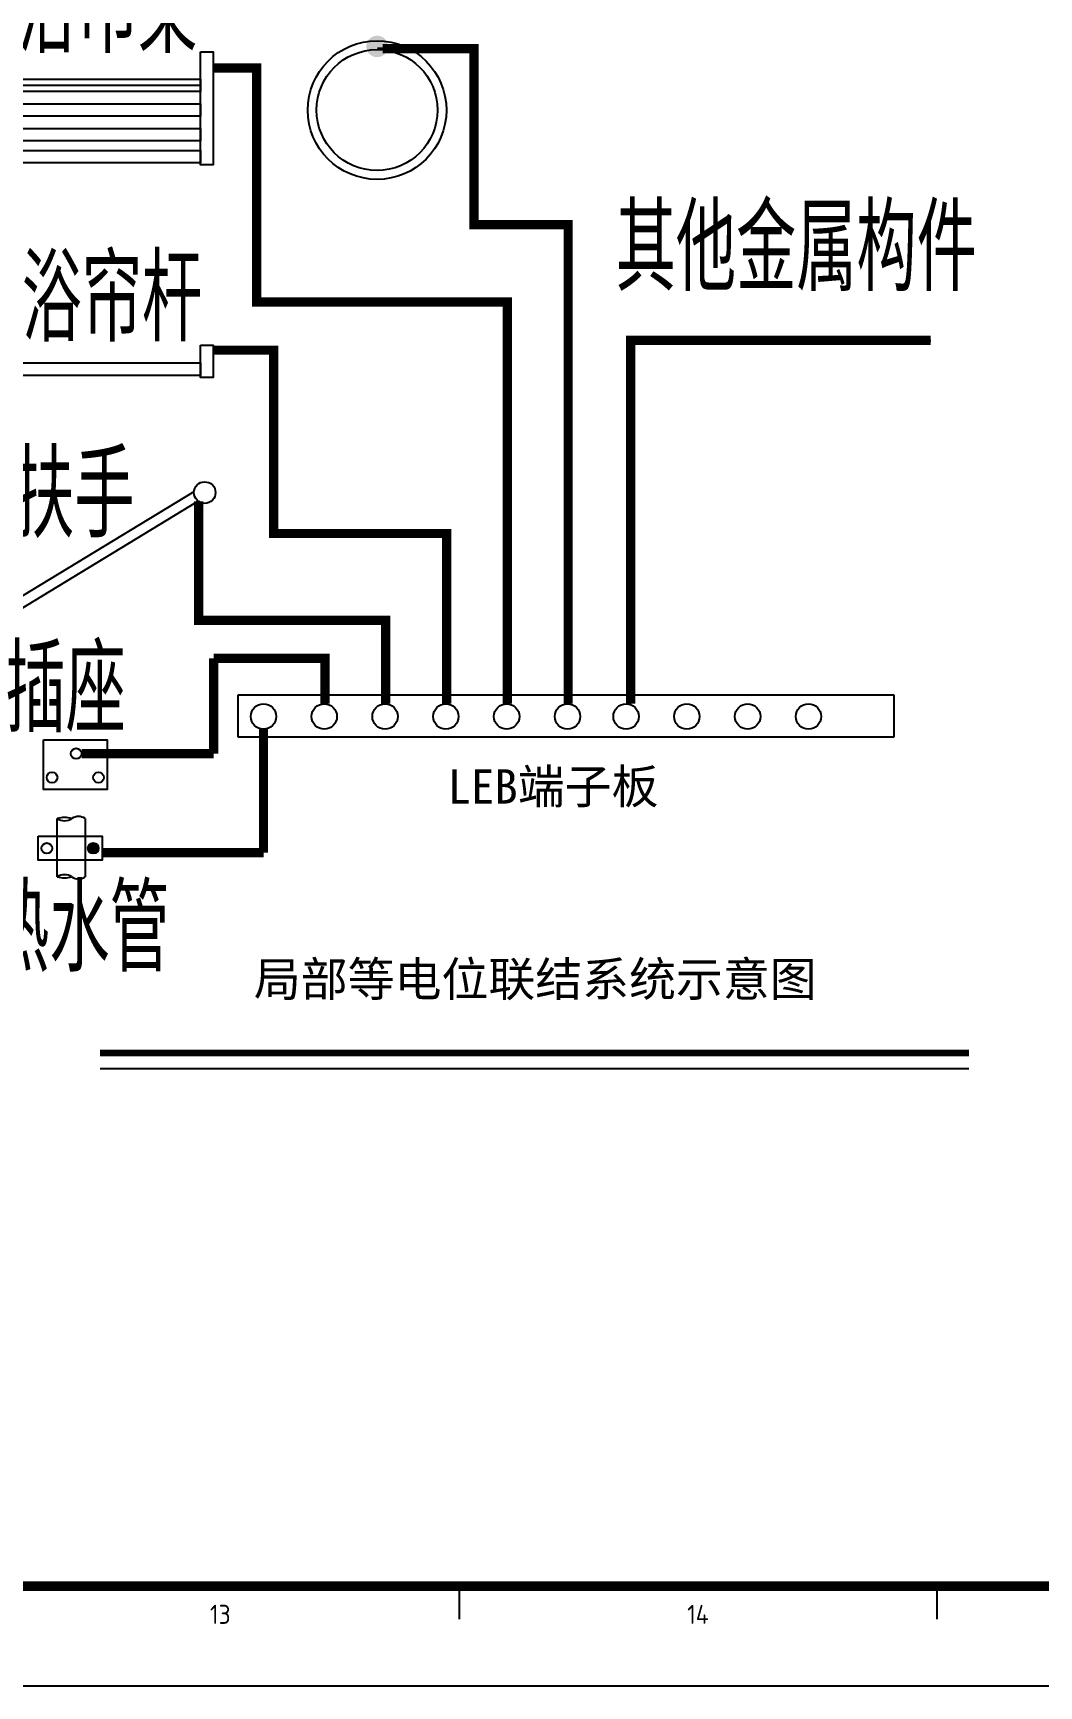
# Model space of a CAD drawing. Extents: x 815029915 to 815825525, y 579155098 to 579748855.
# Drawn here: x 815642773 to 815653303, y 579313072 to 579330385 of the extents above; entities that cross this region are included whole.
import ezdxf
from ezdxf.enums import TextEntityAlignment as Align

# ---------------------------------------------------------------- set-up
doc = ezdxf.new("R2010")
doc.units = 0
doc.header["$LTSCALE"] = 100
doc.header["$MEASUREMENT"] = 0
for name, color, linetype in [('LIN1', 7, 'Continuous'), ('TEL_TEXT', 7, 'Continuous'), ('TH_WIRE3', 4, 'Continuous'), ('TK', 7, 'Continuous'), ('WIRE', 4, 'Continuous'), ('XTT', 3, 'Continuous'), ('zm', 1, 'Continuous')]:
    doc.layers.add(name, color=color, linetype=linetype)
doc.styles.add('-黑体', font='', dxfattribs={"width": 0.8})
doc.styles.add('HZ_TXT', font='TXT.shx', dxfattribs={"bigfont": 'hztxt.shx'})
doc.styles.add('ISOCP', font='isocp.shx', dxfattribs={"bigfont": 'gbcbig.shx'})
doc.styles.get('-黑体').set_extended_font_data('SimHei')

# ---------------------------------------------------------------- blocks, each defined once
blk = doc.blocks.new('l')
at = {"layer": 'TK'}
blk.add_lwpolyline([(815463677, 579451444), (815463677, 579409444), (815547777, 579409444), (815547777, 579451444)], close=True, dxfattribs=at)

msp = doc.modelspace()

# ---------------------------------------------------------------- hatches: boundary and pattern name
for points in [[(815646487.9, 579330244.8, 1), (815646262, 579330244.8, 1)], [(815643461.2, 579321848.1, 1), (815643349.3, 579321848.1, 1)]]:
    msp.add_hatch(color=256).paths.add_polyline_path(points)

# ---------------------------------------------------------------- linework, layer by layer
at = {"color": 4}
for p, q in [((815647389, 579330221.4), (815646377.8, 579330221.4)), ((815647389, 579328377.1), (815647389, 579330221.4)), ((815645113.7, 579330019.3), (815644656.7, 579330019.3)), ((815645113.7, 579327568.7), (815645113.7, 579330019.3)), ((815648374.9, 579328377.1), (815647389, 579328377.1)), ((815648374.9, 579323834.9), (815648374.9, 579328377.1)), ((815647738.4, 579327568.7), (815645113.7, 579327568.7)), ((815647738.4, 579323834.9), (815647738.4, 579327568.7)), ((815645290.7, 579327063.5), (815644656.7, 579327063.5)), ((815645290.7, 579325143.5), (815645290.7, 579327063.5)), ((815649028, 579323834.9), (815649028, 579327165.2)), ((815649028, 579327165.2), (815652165.8, 579327165.2)), ((815644507, 579324234), (815644502, 579325481.9)), ((815647102, 579325143.5), (815645290.7, 579325143.5)), ((815647102, 579323834.9), (815647102, 579325143.5)), ((815646465.5, 579324234), (815644507, 579324234)), ((815646465.5, 579323834.9), (815646465.5, 579324234)), ((815645829.1, 579323359.3), (815645829.1, 579323834.9)), ((815646465.5, 579323359.3), (815646465.5, 579323834.9)), ((815647102, 579323359.3), (815647102, 579323834.9)), ((815647738.4, 579323359.3), (815647738.4, 579323834.9)), ((815648374.9, 579323359.3), (815648374.9, 579323834.9)), ((815649028, 579323359.3), (815649028, 579323834.9)), ((815644921.7, 579323451.6), (815651782.5, 579323451.6)), ((815644921.7, 579323008.8), (815644921.7, 579323451.6)), ((815651782.5, 579323008.8), (815644921.7, 579323008.8)), ((815645009.2, 579321800), (815643494.6, 579321800))]:
    msp.add_line(p, q, dxfattribs=at)
for p, q in [((815642564.3, 579329838.6), (815644527.3, 579329838.6)), ((815651782.5, 579323451.6), (815651782.5, 579323008.8)), ((815643317.2, 579322157.2), (815643317.2, 579321547.1))]:
    msp.add_line(p, q)
for points in [[(815644527.3, 579330189), (815644656.7, 579330189), (815644656.7, 579329003.4), (815644527.3, 579329003.4)], [(815642564.3, 579329903.2), (815644527.3, 579329903.2), (815644527.3, 579329773.9), (815642564.3, 579329773.9)], [(815642564.3, 579329644.6), (815644527.3, 579329644.6), (815644527.3, 579329515.2), (815642564.3, 579329515.2)], [(815642564.3, 579329385.9), (815644527.3, 579329385.9), (815644527.3, 579329256.5), (815642564.3, 579329256.5)], [(815642564.3, 579329154.3), (815644527.3, 579329154.3), (815644527.3, 579329025), (815642564.3, 579329025)], [(815644527.3, 579327115.6), (815644656.7, 579327115.6), (815644656.7, 579326778.2), (815644527.3, 579326778.2)], [(815642564.3, 579326929.1), (815644527.3, 579326929.1), (815644527.3, 579326799.8), (815642564.3, 579326799.8)], [(815642880.5, 579322980.7), (815643548.6, 579322980.7), (815643548.6, 579322461.3), (815642880.5, 579322461.3)], [(815642826.5, 579321971.9), (815643494.6, 579321971.9), (815643494.6, 579321720), (815642826.5, 579321720)]]:
    msp.add_lwpolyline(points, close=True)
for points in [[(815642575.1, 579324436.7), (815644458, 579325584.4)], [(815644502, 579325481.9), (815642621.6, 579324335.7)], [(815643024.7, 579321547.1), (815643024.7, 579322157.2)]]:
    msp.add_lwpolyline(points)
for centre, radius in [((815646374.2, 579329577.9), 725.6), ((815646374.2, 579329577.9), 633.2), ((815644570.3, 579325571.9), 112.9), ((815643224.6, 579322837.4), 56), ((815642971.5, 579322587.3), 56), ((815643457.6, 579322587.3), 56), ((815642917.5, 579321845.9), 56), ((815643403.6, 579321845.9), 56)]:
    msp.add_circle(centre, radius)
for centre in [(815645185.3, 579323226.6), (815645821.7, 579323226.6), (815646458.2, 579323226.6), (815647094.6, 579323226.6), (815647731, 579323226.6), (815648367.5, 579323226.6), (815648981, 579323226.6), (815649617.4, 579323226.6), (815650253.9, 579323226.6), (815650890.3, 579323226.6)]:
    msp.add_circle(centre, 133, dxfattribs=at)
for centre, radius, start, end in [((815643102.3, 579321868.9), 298.5, 74.94314, 105.05686), ((815643102.3, 579322282), 146.9, 238.1374, 301.8626), ((815643248.5, 579322060.7), 118.4, 54.55113, 125.44887), ((815643102.3, 579321422.3), 146.9, 58.1374, 121.8626), ((815643102.3, 579321835.4), 298.5, 254.94314, 285.05686), ((815643248.5, 579321643.5), 118.4, 234.55113, 305.44887)]:
    msp.add_arc(centre, radius, start, end)
at = {"layer": 'TH_WIRE3', "const_width": 96.8}
for points in [[(815648374.9, 579323359.3), (815648374.9, 579328377.1), (815647389, 579328377.1), (815647389, 579330221.4), (815646431.5, 579330221.4)], [(815647738.4, 579323359.3), (815647738.4, 579327568.7), (815645113.7, 579327568.7), (815645113.7, 579330019.3), (815644656.7, 579330019.3)], [(815649028, 579323359.3), (815649028, 579327165.2), (815652170.4, 579327165.2)], [(815647102, 579323359.3), (815647102, 579325143.5), (815645290.7, 579325143.5), (815645290.7, 579327063.5), (815644656.7, 579327063.5)], [(815646465.5, 579323359.3), (815646465.5, 579324234), (815644507, 579324234), (815644507, 579325481.7)], [(815645829.1, 579323359.3), (815645829.1, 579323834.9), (815644662.6, 579323834.9)], [(815644662.6, 579323834.9), (815644662.6, 579322837.4)], [(815645185.3, 579323093.6), (815645185.3, 579321800)], [(815644662.6, 579322837.4), (815643280.6, 579322837.4)], [(815645185.3, 579321800), (815643494.6, 579321800)]]:
    msp.add_lwpolyline(points, dxfattribs=at)
at = {"layer": 'TK'}
for p, q in [((815647233.2, 579314163.5), (815647233.2, 579313772.2)), ((815652233.2, 579314163.5), (815652233.2, 579313772.2))]:
    msp.add_line(p, q, dxfattribs=at)
msp.add_lwpolyline([(815579733.2, 579355072.2), (815579733.2, 579313072.2), (815663833.2, 579313072.2), (815663833.2, 579355072.2)], close=True, dxfattribs=at)
at = {"layer": 'TK', "const_width": 100}
msp.add_lwpolyline([(815582233.2, 579314117.9), (815582233.2, 579354072.2), (815662833.2, 579354072.2), (815662833.2, 579314117.9)], close=True, dxfattribs=at)
at = {"layer": 'WIRE'}
for p, q in [((815647389, 579330221.4), (815646431.5, 579330221.4)), ((815647389, 579328377.1), (815647389, 579330221.4)), ((815645113.7, 579330019.3), (815644656.7, 579330019.3)), ((815645113.7, 579327568.7), (815645113.7, 579330019.3)), ((815648374.9, 579328377.1), (815647389, 579328377.1)), ((815648374.9, 579323359.3), (815648374.9, 579328377.1)), ((815647738.4, 579327568.7), (815645113.7, 579327568.7)), ((815647738.4, 579323359.3), (815647738.4, 579327568.7)), ((815645290.7, 579327063.5), (815644656.7, 579327063.5)), ((815645290.7, 579325143.5), (815645290.7, 579327063.5)), ((815649028, 579323359.3), (815649028, 579327165.2)), ((815649028, 579327165.2), (815652170.4, 579327165.2)), ((815644507, 579324234), (815644507, 579325481.7)), ((815647102, 579325143.5), (815645290.7, 579325143.5)), ((815647102, 579323359.3), (815647102, 579325143.5)), ((815646465.5, 579324234), (815644507, 579324234)), ((815646465.5, 579323359.3), (815646465.5, 579324234)), ((815645829.1, 579323359.3), (815645829.1, 579323834.9)), ((815645009.2, 579321800), (815643494.6, 579321800))]:
    msp.add_line(p, q, dxfattribs=at)
at = {"layer": 'XTT', "color": 3, "linetype": 'Continuous'}
msp.add_line((815643474, 579319538.3), (815652569.5, 579319538.3), dxfattribs=at)
at = {"layer": 'XTT', "color": 3, "linetype": 'Continuous', "const_width": 67.6}
msp.add_lwpolyline([(815643474, 579319701.7), (815652569.5, 579319701.7)], dxfattribs=at)

# ---------------------------------------------------------------- block references
at = {"layer": 'zm', "color": 1}
msp.add_blockref('l', (116055.9, -96372.3), dxfattribs=at)

# ---------------------------------------------------------------- texts
at = {"layer": 'LIN1', "color": 7, "linetype": 'Continuous', "style": 'HZ_TXT', "width": 0.7}
for s, p in [('浴巾架', (815642608.3, 579330176.8)), ('其他金属构件', (815648872.9, 579327682.7)), ('浴帘杆', (815642653, 579327154.5)), ('金属扶手', (815641313.7, 579325098.5)), ('插座', (815642483.6, 579323061.8)), ('热水管', (815642313.7, 579320555.1))]:
    msp.add_text(s, height=900, dxfattribs=at).set_placement(p)
at = {"layer": 'TEL_TEXT', "style": '-黑体'}
msp.add_text('LEB端子板', height=360, dxfattribs=at).set_placement((815647112.2, 579322314.2))
msp.add_text('局部等电位联结系统示意图', height=360, dxfattribs=at).set_placement((815648030.5, 579320482.9), align=Align.MIDDLE)
at = {"layer": 'TK', "style": 'ISOCP'}
for s, p in [('13', (815644733.2, 579313822.2)), ('14', (815649733.2, 579313822.2))]:
    msp.add_text(s, height=200, dxfattribs=at).set_placement(p, align=Align.MIDDLE)

doc.saveas('drawing.dxf')
